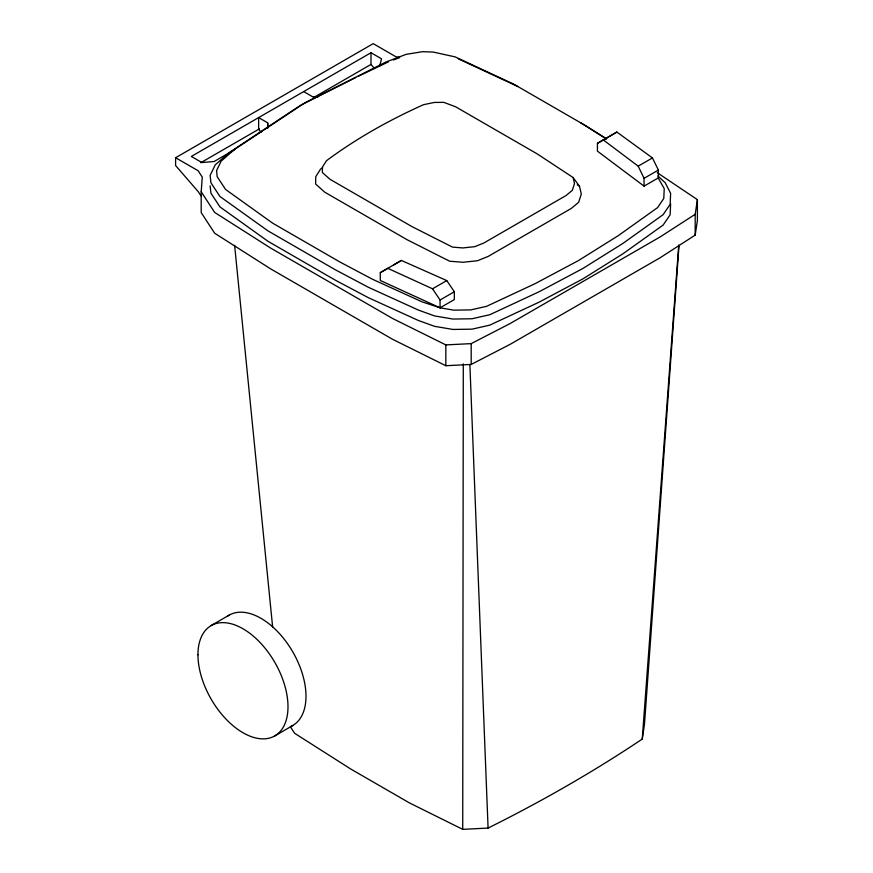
<?xml version="1.0" encoding="UTF-8"?>
<svg xmlns="http://www.w3.org/2000/svg" width="873" height="873" viewBox="0 0 873 873"><rect width="100%" height="100%" fill="white"/><g stroke="black" fill="none" stroke-linecap="round" stroke-linejoin="round"><path stroke-width="1.31" d="M679.008 245.52L644.46 724.426L642.255 739.071A1477.694 853.139 0 0 1 488.083 828.073L462.723 829.35L463.29 363.888M670.628 203.769L670.137 214.769L663.153 225.048L623.104 253.683L582.968 278.836L539.394 302.014L489.797 325.138L471.998 329.165L452.945 329.448L434.558 326.327L418.385 320.478L368.384 297.693L335.538 280.288L267.967 241.275L219.941 206.89L210.928 193.162L210.12 185.818M657.282 172.712L697.396 199.655L697.396 220.465L695.181 235.11L660.403 257.59L510.116 344.355L471.191 364.434L445.83 365.711L392.664 339.335L270.805 268.982L214.671 233.244L201.194 212.565L201.194 191.754L202.274 177.088L198.127 170.737L175.604 157.729L175.604 165.532L198.127 191.547L200.899 195.781M642.255 739.071L678.747 245.007M695.181 235.11L695.181 214.3L697.396 199.655M379.733 65.89L381.534 58.818L370.992 52.729L191.329 156.453L201.87 162.542L214.125 161.505L235.284 149.294M695.181 214.3L660.403 236.779L510.116 323.545L471.191 343.624L445.83 344.9L392.664 318.525L270.805 248.172L214.671 212.434L201.194 191.754M597.427 143.347L616.884 132.063L652.437 157.937L658.384 170.06L658.384 177.863L644.056 186.135L597.427 151.149L597.427 143.347L616.884 132.063M380.279 272.671L401.362 260.449L446.769 280.582L454.342 291.757L454.342 299.57L440.057 307.809L380.279 280.473L380.279 272.671L387.754 268.306L432.539 288.799L440.057 300.006L440.057 307.809L453.753 310.155L470.787 309.893L486.599 306.325L535.204 283.616L578.417 260.601L618.28 235.655L657.609 207.588L663.786 198.466L664.233 188.633L658.198 177.972M393.788 264.868L401.362 260.449M175.604 157.729L373.208 43.65L395.731 56.658L399.398 57.454M200.725 162.738L259.434 128.844M313.451 97.656L370.992 64.427L370.992 52.729M603.276 139.909L638.196 166.154L652.437 157.937M432.539 288.799L446.769 280.582M644.056 186.135L644.056 178.332L658.384 170.06M440.057 300.006L454.342 291.757M211.102 625.559L229.13 615.159M274.809 735.895L292.826 725.496M355.748 77.566L300.487 105.349L229.348 152.502L215.293 164.779L210.12 175.418L210.928 182.752L219.941 196.49L267.967 230.876L335.538 269.888L368.384 287.293L418.385 310.068L434.558 315.928L452.945 319.049L471.998 318.765L489.797 314.727L539.394 291.604L582.968 268.426L623.104 243.283L663.153 214.638L670.137 204.369L670.628 193.369L665.226 182.752L657.86 175.964M358.148 76.355L388.42 61.885M393.428 59.975L399.681 57.596M317.892 96.914L312.698 96.794L303.684 91.589M440.057 307.809L422.085 301.851L372.531 279.273L339.913 262.009L272.692 223.193L225.572 189.441L217.191 176.75L216.559 170.606L221.153 161.134L234.444 149.512L304.993 102.741L385.997 62.016L406.131 54.344L422.532 51.682L433.161 52.053L455.149 56.887L513.63 84.092L585.488 125.581L606.691 138.927M458.347 58.84L517.907 86.569M462.723 829.35L409.557 802.974L350.771 769.037L294.637 733.298L290.382 726.762M268.011 127.796L267.651 122.798L258.637 117.593L258.637 129.302L261.092 132.139M580.851 122.907L606.157 138.84M573.092 177.525L537.321 153.964L455.597 106.779L443.8 102.359L434.296 102.436L423.481 104.716A547.524 316.113 0 0 0 326.437 160.752L322.475 166.994L322.344 172.483L329.994 179.292L411.718 226.478L452.541 247.124L462.941 247.932L474.792 246.655L483.762 243.043L566.02 195.552L572.284 190.369L574.489 183.537L573.092 177.525L579.497 186.265L581.298 194.013L578.635 202.318L571.204 208.472L488.127 256.444L477.455 260.732L463.083 262.271L449.66 261.223L407.124 239.737L324.723 192.169L315.622 184.007L315.764 176.695L320.489 169.176A559.888 323.25 0 0 1 322.639 167.594M577.239 184.781L579.497 186.265M370.992 64.427L374.506 68.487M638.196 166.154L644.056 178.332M234.619 245.324L272.66 627.283M469.892 364.947L488.083 828.073M471.191 343.624L471.191 364.434M445.83 344.9L445.83 365.711M267.651 122.798L267.651 128.004M227.122 616.48A63.674 36.764 60 0 1 292.804 651.924A63.674 36.764 60 0 1 290.654 726.522M197.953 654.75A63.674 36.764 60 0 0 265.479 738.765A63.674 36.764 60 0 0 265.49 648.726A63.674 36.764 60 0 0 197.953 654.75"/></g></svg>
